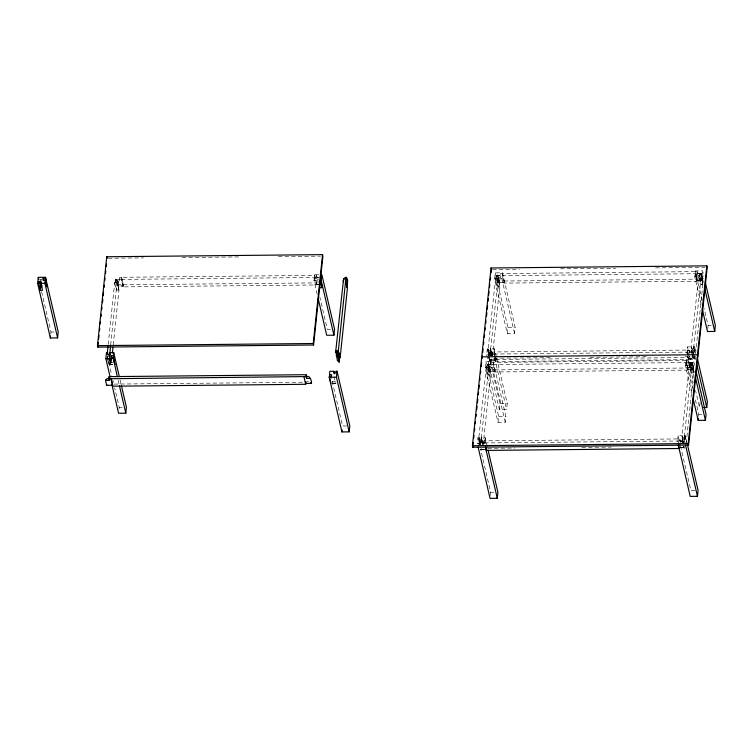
<?xml version="1.0" encoding="UTF-8"?>
<svg xmlns="http://www.w3.org/2000/svg" width="753" height="753" viewBox="0 0 753 753"><rect width="100%" height="100%" fill="white"/><g stroke="black" fill="none" stroke-linecap="round" stroke-linejoin="round"><path stroke-width="0.56" stroke-dasharray="3.77 2.82" d="M110.644 363.266L110.324 359.67M491.671 358.842L490.984 360.047M690.303 364.339L690.153 365.647M693.522 367.586L692.176 362.353M694.652 365.403L693.325 359.718L686.087 359.783L687.564 367.464L693.654 367.398L693.56 367.916M699.612 275.466L699.462 276.775M702.954 278.817L696.873 278.591L695.395 270.92L702.634 270.845L703.961 276.539M482.889 443.301L482.871 443.941M689.428 352.856L689.56 351.943L691.932 351.999M480.527 448.929L480.405 449.579A1.026 0.593 6 0 0 482.315 449.541L482.315 449.381M495.803 360L495.747 360.536M50.78 334.012L50.988 332.026L41.716 292.183M108.216 344.46L114.701 282.582L116.517 289.321A1.026 0.593 6 0 0 117.675 289.905A1.026 0.593 6 0 0 118.55 289.303L117.167 280.784L115.134 280.803L114.955 282.582M107.538 359.237L107.858 356.131M115.576 282.526L116.094 279.25L121.393 279.175L123.087 286.093L121.591 277.292L314.528 275.4L316.269 282.883L316.053 284.973L123.116 286.874L121.393 279.175M107.839 357.741L107.99 356.282A1.026 0.593 6 0 1 108.376 355.755M116.075 279.363L117.694 281.01L117.6 282.657A1.026 0.593 6 0 0 116.451 282.064A1.026 0.593 6 0 0 115.576 282.676L115.896 279.41M108.771 363.304L109.185 359.369M109.223 358.955L109.59 355.454M110.691 344.94L116.979 282.563M109.307 359.369L109.044 363.275M109.458 354.39L110.87 362.777L111.209 359.35M121.572 277.509L119.416 277.528L119.671 281.067L117.892 281.085L115.953 279.354L117.176 284.305L118.24 285.726L123.04 286.102M118.55 289.453L118.889 286.055L117.76 281.198M109.006 362.795L110.823 364.264M111.002 362.777L111.34 359.35M113.232 344.921L118.974 290.046L117.233 282.563M123.116 286.874L123.332 284.785L121.591 277.292M118.974 409.274L119.19 407.288L114.682 387.936M317.164 294.282L313.982 280.624L314.33 277.283L316.486 277.255L316.928 279.128L318.83 279.109M318.735 274.629L314.603 274.666L314.509 275.607L316.665 275.589L317.098 277.452L321.032 277.415M316.486 277.255L316.665 275.589M336.102 383.635A1.026 0.593 6 0 1 335.01 383.202L331.894 383.079M480.791 444.486L479.228 437.757L477.957 437.766L477.336 443.724L484.565 443.658L484.678 442.604L480.273 442.896M485.299 367.718L485.92 361.76L493.159 361.685L505.865 416.324L505.244 422.282L498.006 422.358L485.299 367.718L486.438 367.709L488.01 374.439A1.026 0.593 6 0 0 489.158 375.032A1.026 0.593 6 0 0 490.034 374.42L488.659 365.911L486.626 365.93L486.438 367.709M496.622 357.929L507.221 403.467L506.59 409.425L499.361 409.491L486.645 354.851L487.266 348.893L488.537 348.884L488.782 352.536A1.026 0.593 6 0 1 489.657 351.924A1.026 0.593 6 0 1 490.815 352.517L491.107 356.028M494.608 278.845L495.229 272.887L502.467 272.812L515.174 327.451L514.553 333.41L507.315 333.485L494.608 278.845L495.747 278.836L497.319 285.575A1.026 0.593 6 0 0 498.467 286.159A1.026 0.593 6 0 0 499.343 285.547L497.968 277.038L495.935 277.057L495.747 278.836M479.473 441.399L479.096 437.757L480.668 444.486M490.984 355.924L490.692 352.517A1.026 0.593 6 0 0 489.535 351.924A1.026 0.593 6 0 0 488.659 352.536L488.405 348.884L490.099 355.623M479.04 439.526L479.228 437.757M479.021 444.543L479.35 441.249M489.186 366.024L489.092 367.775A1.026 0.593 6 0 0 487.935 367.191A1.026 0.593 6 0 0 487.059 367.803L487.398 364.405L492.886 364.301L494.599 371.991L687.536 370.09L687.753 368.001L686.011 360.518L493.074 362.419L494.815 369.902L494.599 371.991M488.659 352.376L488.537 355.256M498.373 276.935L498.401 278.911A1.026 0.593 6 0 0 497.244 278.318A1.026 0.593 6 0 0 496.368 278.93L497.008 275.504M479.143 444.543L479.473 441.249M492.264 355.632L488.452 355.67L488.782 352.376M487.313 446.802L485.196 437.691L481.129 437.738L481.129 442.764L484.668 442.717M496.359 356.79L494.505 348.827L490.438 348.865L490.692 352.517M480.668 442.858L481.355 442.849L481.261 437.738L482.946 444.609M490.815 352.517L490.57 348.865L492.133 355.604M485.148 449.645L480.358 449.588L480.452 447.734M491.624 360.518L491.624 360.668A1.026 0.593 6 0 1 489.657 360.687C505.376 358.127 486.993 364.725 489.666 358.569M480.706 449.579L484.283 449.362M489.431 364.537L488.189 364.781L488.876 365.647M498.74 275.664L497.498 275.918L497.968 276.511M482.513 442.736L482.692 440.957L482.889 443.169M490.721 364.32L490.9 362.645L493.055 362.626L493.159 361.685M491.822 353.863L492.001 352.084L494.166 352.065M502.467 272.812L502.364 273.753L500.208 273.781L500.472 277.32L498.561 277.339L499.691 282.441L499.145 282.168M490.034 374.58L490.391 371.078C501.658 372.509 488.245 365.412 488.358 371.097M488.575 371.285L490.561 369.403M499.343 285.707L499.7 282.206C507.051 284.257 504.472 277.753 497.837 280.549L496.707 275.532L502.195 275.429L503.908 283.119L696.845 281.227L697.062 279.128L695.32 271.645L502.383 273.546L504.134 281.029L503.908 283.119M497.667 282.224L498.91 281.98L499.87 280.53M483.125 445.221L490.467 375.163L488.725 367.68L480.583 445.239L478.842 437.757L486.184 367.709L487.925 375.192L490.467 375.163M492.434 356.348L499.776 286.3L498.034 278.808L489.892 356.376L488.151 348.884L495.493 278.836L497.234 286.319L499.776 286.3M484.838 441.042L485.196 437.691M505.244 422.282L492.528 367.643L492.886 364.301M494.505 348.827L494.674 354.418M514.553 333.41L501.837 278.779L502.195 275.429M495.7 361.534L495.916 359.445L494.175 351.962L687.113 350.06L688.854 357.543L688.628 359.642L495.7 361.534L493.977 353.844L489.704 354.126M490.363 495.38L490.674 492.406L480.602 449.146M498.006 422.358L498.637 416.4L485.92 361.76M499.361 409.491L499.983 403.533L489.121 356.866M507.315 333.485L507.946 327.527L495.229 272.887M678.133 435.799L677.775 439.14L679.94 439.121L680.373 440.994L682.274 440.976L682.19 435.752L678.133 435.799L680.251 444.901M691.828 393.066L685.465 365.742L685.814 362.4L687.978 362.381L688.411 364.245L690.313 364.226L691.433 369.196M692.807 352.498L691.499 346.888L687.442 346.926L687.084 350.267L689.249 350.249L689.07 351.924L686.915 351.943L686.811 352.884L694.05 352.818L694.671 346.851L693.532 346.869C692.76 348.008 695.057 363.991 694.746 356.95M701.137 304.193L694.774 276.878L695.123 273.527L697.287 273.508L697.72 275.382L699.622 275.363L700.958 280.521M680.194 442.66L679.94 439.121M687.978 362.381L688.148 360.706L685.992 360.725M697.287 273.508L697.457 271.833L695.301 271.861M691.743 363.906L693.127 372.424A1.026 0.593 6 0 1 692.252 373.027A1.026 0.593 6 0 1 691.094 372.443L689.71 363.925L691.743 363.906L692.176 365.779A1.026 0.593 6 0 0 691.028 365.186A1.026 0.593 6 0 0 690.153 365.798L689.71 363.925M689.597 351.933L691.583 352.103L691.499 346.888M701.052 275.033L702.436 283.552A1.026 0.593 6 0 1 701.561 284.163A1.026 0.593 6 0 1 700.403 283.57L699.019 275.061L701.052 275.033L701.495 276.906A1.026 0.593 6 0 0 700.337 276.323A1.026 0.593 6 0 0 699.462 276.925L699.019 275.061M682.434 439.244L682.736 442.811M691.743 350.38L691.583 352.103M690.153 365.798L690.313 364.226M699.462 276.925L699.697 274.949M684.129 442.623L684.223 435.733L685.362 435.723L686.952 442.557M684.872 448.016A1.026 0.593 6 0 1 683.3 447.668L683.235 447.508M683.677 443.244L691.809 365.685M694.897 355.567L694.577 358.776A1.026 0.593 6 0 1 692.609 358.795L694.784 357.129M692.986 354.371L701.118 276.812L702.86 284.295L695.527 354.352L693.786 346.86M692.176 365.779L692.525 362.541L691.969 362.362M701.495 276.906L701.749 273.48L701.655 275.344M685.362 435.723L684.741 441.682L677.502 441.757L677.606 440.816L679.761 440.797M694.294 372.5L692.704 365.676L693.325 359.718M703.34 282.497L702.012 276.803L702.634 270.845M693.127 372.575L693.654 367.398L693.475 369.074M702.436 283.702L702.963 278.535L702.784 280.21M686.218 443.216L693.551 373.168L691.019 373.196L689.277 365.704L681.936 435.761L683.432 442.171M698.596 416.409L698.803 414.423L694.831 397.349M700.045 402.554L699.528 407.524L695.556 390.449M707.801 328.534L708.112 325.55L704.14 308.476M320.693 277.236L316.975 277.273L316.928 279.128M492.227 354.108L492.001 352.084M495.709 360.678L495.803 359.473M482.918 442.971L481.158 442.717M692.44 362.353L692.346 364.207M488.443 355.585L488.678 355.002M491.709 359.36L495.756 359.087M479.021 444.355L479.2 442.689L479.821 443.442M479.228 444.129L479.576 443.592M699.499 275.174L700.055 274.421M702.869 279.052L702.963 278.535M693.654 367.398L693.099 368.349M682.105 442.463L682.698 441.004M489.017 354.465C489.384 352.988 487.643 354.418 488.452 355.67M701.787 273.546L697.767 273.527L697.72 275.382M702.53 279.476C701.081 281.283 695.791 281.923 696.873 278.591M693.56 369.262L687.47 369.318L687.564 367.464M682.83 441.004L680.251 440.816L680.166 442.482M110.917 363.002L110.446 363.53M488.405 355.256L489.139 354.465M702.615 279.203L701.485 273.48M702.888 278.949L702.521 279.579M690.539 363.558L691.508 369.328M690.379 363.925L690.746 363.285M479.247 443.865L480.405 442.896M699.838 274.798L701.41 273.49M702.737 279.203L701.871 279.975M691.63 353.101L692.007 352.14M690.416 363.558L691.565 362.588M693.428 368.076L692.384 369.149M497.178 275.579L496.688 275.664L500.641 275.645L500.208 273.781M499.634 282.497L497.978 276.407M488.876 354.832L489.714 354.023M491.361 359.783L490.824 360.395M487.379 364.537L488.424 365.12M491.624 360.64L489.761 358.861M482.259 449.569L481.28 448.92M694.586 358.644L694.106 358.729M491.116 360.047L490.41 360.489M481.223 449.456L481.807 448.92M700.177 274.158L701.617 275.156M690.99 363.125L692.308 364.028M40.54 280.417L41.359 279.994M489.29 354.221L489.987 353.882M490.834 360.282L490.25 360.734M701.58 280.182L702.869 280.389M480.103 443.197L480.678 442.755M481.525 449.155L480.828 449.503M691.263 362.89L692.289 362.457M335.894 383.004L335.019 383.173M490.542 360.489L489.883 360.715M481.233 449.353L480.226 449.532L485.243 449.456M691.442 362.588L692.101 362.362M109.467 364.377L112.809 364.433M701.034 273.574L701.758 273.546M489.864 353.882L490.58 353.957M691.395 369.224L692.12 369.186M319.959 283.975C314.199 286.752 314.942 280.257 320.138 282.3M492.302 353.882L490.467 353.854M686.915 351.943C691.791 366.156 684.618 354.155 692.713 356.969L691.452 351.98L692.854 352.828M692.478 362.409L688.458 362.4L688.411 364.245M490.118 353.806L490.664 353.976M490.015 360.706L489.836 359.04M108.291 258.241L143.475 257.903M182.179 257.517L238.466 256.961M278.346 256.575L320.562 256.152M492.575 269.47L519.551 269.197M560.59 268.793L615.709 268.256M655.581 267.861L704.836 267.371M39.805 279.994L41.566 279.984M116.037 279.438L119.849 279.401L119.416 277.528M121.374 279.391L314.312 277.49M502.166 275.636L695.104 273.734L696.845 281.227M697.852 273.584L701.834 273.668L702.954 278.638M313.982 280.624L318.039 280.587M497.78 278.817L501.837 278.779M694.774 276.878L698.84 276.831M700.864 276.812L702.012 276.803M117.176 284.305L123.134 284.239M497.884 282.413L497.912 280.737A1.026 0.593 6 0 0 499.87 280.69M702.963 278.714L702.991 278.714A1.026 0.593 6 0 1 701.005 278.704L700.93 278.554M123.332 284.785L316.269 282.883M504.134 281.029L697.062 279.128M117.892 281.085L119.03 285.952L122.965 285.914M695.123 273.527L696.694 280.267L700.751 280.229M315.978 284.201L320.053 284.163M503.842 282.356L499.352 282.309M118.974 290.046L116.442 290.074L114.701 282.582M702.86 284.295L700.328 284.323L698.586 276.84L691.245 346.888L692.741 353.308M50.988 332.026L54.094 331.998M330.416 329.277L327.32 329.306L319.903 297.435M507.946 327.527L515.174 327.451M708.112 325.55L711.218 325.522M488.226 350.663L490.382 350.644M691.31 348.667L693.344 348.639M491.831 353.759L493.987 353.741L493.874 354.785L486.645 354.851M493.959 354.051L686.887 352.15L688.628 359.642M488.424 355.482L492.236 355.444M111.642 360.094L109.1 360.122L108.103 355.849M493.817 358.23L550.114 357.675M589.985 357.289L646.272 356.734M684.976 356.348L695.527 356.244M111.002 362.588L112.969 362.57M495.916 359.445L688.854 357.543M108.79 364.283L112.79 364.245M488.688 356.64L489.582 360.64L495.634 360.659M688.477 358.682L694.445 358.626M688.562 358.87L694.652 358.805M490.9 362.645L491.333 364.518L487.398 364.405L488.076 364.593M492.857 364.508L685.795 362.607L687.536 370.09M688.506 362.391L692.525 362.541L693.645 367.511M488.471 367.68L492.528 367.643M685.465 365.742L689.532 365.704M691.555 365.685L692.704 365.676M693.654 367.586L693.682 367.586A1.026 0.593 6 0 1 691.696 367.577L691.621 367.426M494.815 369.902L687.753 368.001M685.814 362.4L687.385 369.139L691.442 369.092M490.335 371.267L494.533 371.22M306.65 381.658L308.617 381.639M332.073 381.404L335.113 381.376L335.942 382.571M114.108 384.096L303.515 382.232M332.007 383.268L336.92 383.221M119.19 407.288L122.287 407.251M499.983 403.533L507.221 403.467M498.637 416.4L505.865 416.324M698.803 414.423L701.909 414.395M346.691 425.934L342.549 425.972L331.424 378.166M478.917 439.536L481.073 439.507M682.002 437.531L684.035 437.512M482.682 441.06L484.857 440.938L486.156 446.548M484.65 442.924L677.578 441.023M487.784 448.308L514.845 448.035M581.9 447.376L611.304 447.084M680.166 447.536L684.138 447.498L683.31 447.64M680.298 447.724L685.211 447.677M490.674 492.406L493.77 492.377M694.981 490.391L690.84 490.438L680.514 446.04M496.698 275.796L497.488 276.022M489.601 370.843L490.043 371.182M682.623 440.863L682.274 440.976M694.238 358.626L693.315 357.797M499.484 282.309L498.91 281.98M682.632 440.759L683.31 441.437M497.262 275.72L497.865 276.144M499.135 282.271L498.42 281.481M487.953 364.593L488.801 365.28M489.958 371.041L488.904 370.09M701.994 279.975L700.996 278.732M692.685 368.848L691.687 367.605M682.933 441.202L683.545 441.691M684.345 447.263L683.479 446.247M692.487 352.564L692.939 353.091M693.541 358.155L692.591 356.969M683.319 441.333L683.94 442.218A1.026 0.593 6 0 0 682.171 442.34M684.232 447.028L683.611 446.143M497.742 276.153L498.317 276.671M498.787 281.744L496.829 275.56M683.997 446.764L683.602 446.247M488.669 365.28L490.514 371.078M489.102 370.457L488.528 369.422L488.848 369.827M693.089 357.637L692.798 357.044M683.63 441.964L683.94 442.444M700.817 280.455L699.499 275.363M489.064 365.798C490.655 368.198 491.229 364.8 491.333 364.518M692.788 357.148L692.045 353.948M488.725 369.601L487.52 364.433M500.641 275.645L500.472 277.32M119.849 279.401L119.671 281.067M697.457 271.833L697.899 273.706M695.395 270.92L702.285 300.513M694.671 346.851L695.998 352.545M693.532 346.869L694.84 352.479M694.84 356.225L695.64 359.642M693.447 353.646L694.577 358.748M689.249 350.249L689.682 352.122M687.442 346.926L689.296 354.889M689.56 356.028L693.795 374.241M687.084 350.267L688.129 354.767M687.611 356.301L693.701 382.477M688.148 360.706L688.59 362.579M686.087 359.783L692.713 388.247M684.477 435.733L685.964 442.152M684.223 435.733L685.785 442.472M682.19 435.752L683.762 442.491M679.084 444.75L677.804 438.933L484.866 440.834L485.61 444.035M497.968 277.038L498.401 278.911M495.935 277.057L496.368 278.93M494.937 355.538L495.719 358.908M494.674 358.202L506.59 409.425M490.692 348.865L492.255 355.736M490.438 348.865L492.01 355.604M487.266 348.893L488.857 355.727M488.556 356.64L489.459 360.536M488.659 365.911L489.092 367.775M486.626 365.93L487.059 367.803M481.383 437.728L482.955 444.505M481.129 437.738L482.701 444.468M477.957 437.766L479.548 444.599M314.603 274.666L317.258 286.046M314.33 277.283L316.053 284.973M333.984 376.509L335.113 381.376M117.167 280.784L117.6 282.657M115.906 279.542L117.101 284.587L119.03 285.952M115.134 280.803L115.576 282.676M120.066 379.898L121.12 384.444M118.117 380.161L119.172 384.717M107.265 356.056L111.773 375.408M112.828 379.964L113.355 382.242M107.538 359.416L108.564 363.313M482.889 444.195L482.88 443.564M334.153 374.947A1.026 0.593 6 0 1 334.219 374.646M111.218 359.51A1.026 0.593 6 0 1 109.251 359.529M107.867 356.282A1.026 0.593 6 0 1 108.253 355.755M109.496 355.84A1.026 0.593 6 0 1 109.891 356.263M111.34 359.501A1.026 0.593 6 0 1 109.383 359.52M110.823 364.414A1.026 0.593 6 0 1 109.185 364.706M109.627 355.84A1.026 0.593 6 0 1 110.023 356.263M40.37 279.598A1.026 0.593 6 0 1 41.387 279.749M682.444 439.404A1.026 0.593 6 0 1 683.319 438.792A1.026 0.593 6 0 1 684.468 439.385M479.35 441.399A1.026 0.593 6 0 1 480.226 440.797A1.026 0.593 6 0 1 481.383 441.38M489.356 364.386A1.026 0.593 6 0 0 487.398 364.405L488.603 369.61A1.026 0.593 6 0 0 490.561 369.554M691.753 350.531A1.026 0.593 6 0 1 692.628 349.929A1.026 0.593 6 0 1 693.777 350.512M496.707 275.532A1.026 0.593 6 0 1 498.665 275.513"/><path stroke-width="1.13" d="M107.547 385.254L106.597 385.301L105.542 380.02L106.992 378.646L109.439 378.721L109.006 376.848L111.19 376.622L304.127 374.721L306.264 374.909L306.697 376.782C310.095 373.799 313.352 385.884 310.424 382.816M344.206 278.968C345.919 274.036 349.288 281.123 346.86 283.344M37.65 283.344L38.271 277.386L45.509 277.311L58.226 331.951L57.605 337.909L50.366 337.984L37.65 283.344L38.789 283.335L40.361 290.074A1.026 0.593 6 0 0 41.519 290.658A1.026 0.593 6 0 0 42.394 290.046L41.01 281.537L38.977 281.556L38.789 283.335M40.361 290.074L40.888 285.048L40.436 283.109M45.415 278.252L43.25 278.281L43.081 279.947L45.236 279.928L46.884 286.855L45.509 277.311M57.605 337.909L44.888 283.269L45.236 279.928M50.366 337.984L50.573 335.998M97.466 345.627L106.775 256.764L322.557 254.636L322.905 256.133L313.596 345.006L97.815 347.124L97.466 345.627L313.248 343.509L313.596 345.006M97.815 347.124L98.304 342.446M98.671 338.944L99.038 335.433M99.528 330.755L99.773 328.421M100.262 323.743L100.507 321.399M100.996 316.721L101.241 314.387M101.73 309.709L101.975 307.365M102.464 302.697L102.832 299.186M103.199 295.675L103.566 292.164M104.065 287.486L104.309 285.152M104.799 280.474L105.043 278.139M105.533 273.461L105.778 271.118M106.267 266.44L106.512 264.105M110.089 376.82L105.844 358.607L106.474 352.649L107.745 352.63L107.425 354.409L109.59 354.39L109.769 352.611M107.359 352.639L107.971 346.804M109.458 354.39L109.646 352.611L113.703 352.573L119.266 376.481M110.512 346.775L109.9 352.611L110.399 354.748M105.458 380.434L109.27 380.397L109.006 376.848M113.364 355.811L111.209 355.84L111.03 357.506L113.195 357.487L114.842 364.414L113.364 355.811L113.703 352.573M112.376 353.091L112.988 347.255M305.869 382.204L305.643 384.294L112.715 386.195L110.992 378.505L108.837 378.524M117.317 376.745L113.195 357.487M111.943 384.783L118.56 413.246L125.798 413.171L126.419 407.213L121.393 385.583M310.33 378.42L306.518 378.458L306.085 376.585L110.964 378.712M306.085 376.585L306.264 374.909M313.248 343.509L322.557 254.636M333.927 335.189L321.211 280.549L321.842 274.591L334.558 329.23L333.927 335.189L326.698 335.264L318.218 298.837M319.611 287.317A1.026 0.593 6 0 0 320.769 287.91A1.026 0.593 6 0 0 321.644 287.298L321.87 285.067M333.899 371.295L333.711 373.074L335.744 373.055L335.932 371.276L337.071 371.267L349.787 425.906L349.166 431.864L341.928 431.93L329.212 377.291L329.315 376.349L331.471 376.331L331.649 374.655L329.485 374.683L329.842 371.333L333.899 371.295L334.426 373.544M337.08 355.736L335.838 350.39L343.613 278.554L345.646 278.535L346.079 280.408A1.026 0.593 6 0 0 345.194 279.834M345.646 278.535L345.458 280.314L347.453 287.797L340.121 357.844L338.125 350.361L339.688 357.101L339.123 362.202L337.316 360.358L335.838 350.39M339.17 362.014L338.041 357.148L338.125 350.361M338.379 350.361L345.712 280.314M346.079 280.408L346.408 277.273M349.166 431.864L336.45 377.225L337.071 371.267M346.832 287.477A1.026 0.593 6 0 0 347.029 287.053L347.538 282.14M341.928 431.93L342.135 429.944M472.432 445.72L491.05 267.983L706.841 265.856L707.189 267.353L688.571 445.089L472.78 447.216L472.432 445.72L688.223 443.592L688.571 445.089M472.78 447.216L473.27 442.538M473.759 437.86L474.004 435.526M474.494 430.848L474.748 428.504M475.237 423.826L475.482 421.492M475.971 416.814L476.216 414.479M476.705 409.801L477.073 406.291M477.44 402.78L477.807 399.278M478.296 394.6L478.541 392.257M478.908 388.746L479.275 385.244M479.765 380.566L480.009 378.222M480.499 373.544L480.743 371.21M481.233 366.532L481.6 363.021M482.334 356.009L482.089 358.343L481.741 356.847L697.532 354.729L697.88 356.225M482.701 352.498L483.068 348.997M483.558 344.319L483.803 341.975M484.301 337.297L484.546 334.963M485.036 330.285L485.28 327.941M485.77 323.263L486.014 320.929M486.504 316.251L486.871 312.74M487.238 309.238L487.605 305.727M488.095 301.049L488.339 298.715M488.706 295.204L489.074 291.693M489.563 287.015L489.808 284.681M490.297 280.003L490.542 277.659M491.031 272.981L491.276 270.647M678.387 444.185L679.319 448.506L486.391 450.407L486.607 448.317M478.127 447.141L490.052 498.364L497.281 498.298L497.912 492.33L488.104 450.219M688.223 443.592L706.841 265.856M696.243 372.236L706.041 414.357L705.42 420.315L698.182 420.381L698.389 418.395M678.302 445.174L690.219 496.396L697.457 496.321L698.078 490.363L687.48 444.835M703.66 407.486L706.766 407.448L707.387 401.49L697.325 358.24M702.191 308.749L707.491 331.518L714.729 331.442L715.35 325.484L705.288 282.224M43.458 280.389L43.25 278.281M111.416 357.948L111.209 355.84M486.476 449.108L486.363 449.626M112.762 385.197L110.992 378.505M41.66 286.677L40.709 286.724M40.822 283.316L44.888 283.269M321.211 280.549L320.072 280.568L321.644 287.298M335.904 352.159L337.937 352.14M105.844 358.607L113.082 358.532M329.212 377.291L336.45 377.225M106.597 385.301L112.555 385.244M311.46 383.277L305.577 383.531L305.727 382.082M41.707 286.244L40.888 285.048L40.747 286.855M486.325 449.532L485.713 447.207L486.391 450.407M330.962 383.277L329.579 377.479M338.041 357.148L336.186 355.501M40.888 285.048L40.954 285.236A1.026 0.593 6 0 0 41.773 285.622M306.697 376.782L306.518 378.458M109.439 378.721L109.27 380.397M704.394 287.053L714.729 331.442M696.967 365.337L706.766 407.448M695.348 377.055L705.42 420.315M693.146 398.761L698.182 420.381M685.531 445.098L697.457 496.321M491.05 267.983L491.398 269.48M485.365 447.066L497.281 498.298M345.458 280.314L347.029 287.053M343.17 280.332L343.669 282.479M329.485 374.683L330.012 376.924M303.93 376.604L305.643 384.294M106.775 256.764L107.124 258.26M119.435 385.856L125.798 413.171M109.646 352.611L110.296 354.861M38.271 277.386L38.808 279.664M38.977 281.556L39.41 283.429A1.026 0.593 6 0 1 41.048 282.987M339.688 357.101A1.026 0.593 6 0 1 339.302 357.628M336.337 354.032A1.026 0.593 6 0 1 337.212 353.421A1.026 0.593 6 0 1 338.37 354.014"/></g></svg>
